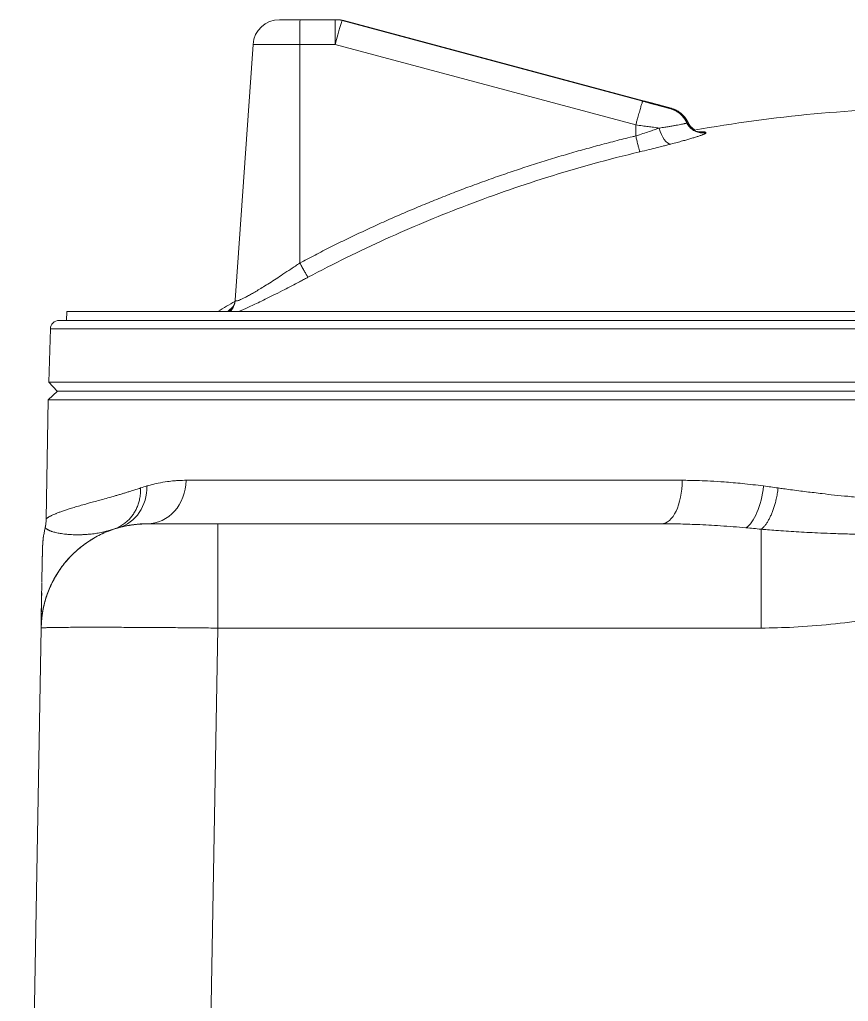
# Model space of a CAD drawing. Header units: millimetres. Extents: x -728 to 992, y -670 to 797.
# Drawn here: x -138.3 to -44.6, y 383.8 to 494.8 of the extents above; entities that cross this region are included whole.
import ezdxf

# ---------------------------------------------------------------- set-up
doc = ezdxf.new("R2010")
doc.units = ezdxf.units.MM
doc.linetypes.add('K5LT_THIN', pattern=[0])

# ---------------------------------------------------------------- blocks, each defined once
blk = doc.blocks.new('U13')
at = {"color": 7, "linetype": 'K5LT_THIN', "lineweight": 18}
for p, q in [((-108.91, 494.84), (-106.59, 494.84)), ((-106.59, 494.84), (-102.61, 494.84)), ((-106.43, 494.84), (-102.61, 494.84)), ((-102.61, 494.84), (-102.58, 494.84)), ((-102.58, 494.84), (-102.45, 494.84)), ((-102.45, 494.84), (-102.42, 494.84)), ((-101.83, 494.74), (-101.8, 494.74)), ((-101.83, 494.74), (-67.82, 485.63)), ((-67.79, 485.63), (-101.8, 494.74)), ((-67.79, 485.63), (-101.8, 494.74)), ((-101.67, 494.74), (-101.65, 494.74)), ((-101.67, 494.74), (-67.66, 485.63)), ((-67.63, 485.63), (-101.65, 494.74)), ((-67.63, 485.63), (-101.65, 494.74)), ((-111.9, 492.05), (-113.92, 463.12)), ((-111.9, 492.05), (-106.6, 492.05)), ((-106.61, 467.33), (-106.6, 492.05)), ((-106.6, 492.05), (-102.62, 492.05)), ((-102.62, 492.05), (-68.61, 482.94)), ((-64.78, 484.82), (-64.78, 484.82)), ((-64.62, 484.82), (-64.62, 484.82)), ((-68.61, 481.7), (-68.61, 482.94)), ((-62.85, 483.22), (-62.84, 483.19)), ((-62.85, 483.22), (-62.85, 483.22)), ((-62.85, 483.22), (-62.85, 483.22)), ((-62.68, 483.19), (-62.69, 483.22)), ((-62.68, 483.19), (-62.68, 483.18)), ((-62.63, 483.1), (-62.63, 483.1)), ((-62.63, 483.1), (-62.63, 483.1)), ((-60.69, 482.11), (-60.69, 482.11)), ((-60.67, 482.06), (-60.66, 482.06)), ((-113.92, 463.12), (-113.92, 463.12)), ((-113.92, 463.12), (-113.92, 463.12)), ((-132.97, 461.84), (-133, 460.84)), ((-132.97, 461.84), (132.82, 461.84)), ((-133.84, 460.84), (133.68, 460.84)), ((-134.84, 459.87), (-135, 453.84)), ((-134.84, 459.87), (134.71, 459.87)), ((-135, 453.84), (-134.05, 452.84)), ((134.87, 453.84), (-135, 453.84)), ((-135.07, 451.84), (-135.3, 438.41)), ((-135.07, 451.84), (-134.03, 452.84)), ((135.07, 451.84), (-135.07, 451.84)), ((133.92, 452.84), (-134.05, 452.84)), ((-63.35, 442.76), (-119.47, 442.76)), ((-135.43, 437.39), (-135.43, 437.39)), ((-135.43, 437.39), (-135.43, 437.38)), ((-115.89, 437.84), (-123.89, 437.84)), ((-123.89, 437.84), (-123.89, 437.84)), ((-123.89, 437.84), (-115.89, 437.84)), ((-115.89, 437.84), (-118.23, 437.84)), ((-115.89, 426.05), (-115.89, 437.84)), ((-65.69, 437.84), (-115.89, 437.84)), ((-115.89, 437.84), (-115.89, 437.84)), ((-54.42, 426.05), (-54.42, 437.23)), ((-135.76, 433.53), (-135.73, 434.91)), ((-135.8, 431.23), (-135.76, 433.53)), ((-135.79, 431.81), (-135.8, 431.23)), ((-135.83, 429.36), (-135.8, 431.17)), ((-135.82, 430.04), (-135.83, 429.38)), ((-135.87, 427.18), (-135.83, 429.38)), ((-135.85, 427.89), (-135.84, 428.56)), ((-135.83, 429.31), (-135.83, 429.44)), ((-135.89, 426.05), (-135.87, 427.18)), ((-135.88, 426.57), (-135.87, 427.19)), ((-135.89, 426.05), (-138.32, 286.86)), ((-135.89, 426.05), (-135.89, 426.05)), ((-135.89, 426.05), (-135.89, 426.05)), ((-115.89, 426.05), (-118.28, 288.83)), ((-54.42, 426.05), (-115.89, 426.05))]:
    blk.add_line(p, q, dxfattribs=at)
for centre, radius, start, end in [((-108.91, 491.84), 3, 90, 176), ((-102.58, 491.84), 3, 75.001, 90), ((-102.42, 491.84), 3, 75.001, 90), ((-34.07, 327.84), 157, 90.2556, 100.2483), ((-34.07, 327.84), 157, 120.5782, 121.4016), ((-133.84, 459.84), 1, 90, 178.5), ((-123.89, 425.84), 12, 90, 179), ((-123.73, 434.7), 12, 167.0934, 179), ((-123.89, 425.84), 12, 100.6951, 104.5091), ((-123.89, 425.84), 12, 90, 90.0000181421786)]:
    blk.add_arc(centre, radius, start, end, dxfattribs=at)
for centre, major_axis, ratio, start_param, end_param in [((-106.59, 491.84), (0, -3), 0.004236, 3.141593, 4.642576), ((-102.61, 491.84), (0, -3), 0.004236, 3.141593, 4.642576), ((-102.61, 491.84), (-0.78, -2.9), 0.022187, 3.142689, 4.646055), ((-102.61, 491.84), (0, 3), 0.999991, 6.021386, 6.283185), ((-102.58, 491.84), (0, 3), 0.999991, 6.021386, 6.283185), ((-102.45, 491.84), (0, 3), 0.999991, 6.021386, 6.283185), ((-102.45, 491.84), (0, -3), 0.004236, 3.141593, 3.185681), ((-102.42, 491.84), (0, 3), 0.999991, 6.021386, 6.283185), ((-102.58, 491.84), (-0.78, -2.9), 0.014004, 3.140496, 3.141593), ((-102.45, 491.84), (-0.78, -2.9), 0.022187, 3.142689, 3.293098), ((-102.42, 491.84), (-0.78, -2.9), 0.014004, 3.140496, 3.141593), ((-65.56, 481.92), (0, 3), 0.999991, 5.147766, 6.021386), ((-65.55, 481.92), (0, 3), 0.999991, 5.1588, 6.021386), ((-65.4, 481.92), (0, 3), 0.999991, 5.147734, 6.021386), ((-65.4, 481.92), (0, 3), 0.999991, 5.158853, 6.021386), ((-65.06, 482.72), (0.5, -1.94), 0.443499, 4.669463, 6.189851), ((-128.51, 442.2), (-1.36, 4.81), 0.909706, 3.143759, 4.443341), ((-123.89, 442.84), (0, 5), 0.883475, 3.141593, 4.694936), ((-65.69, 442.84), (0, 5), 0.468479, 3.141593, 4.694936), ((-56.15, 442.2), (0.62, 4.96), 0.399621, 3.442613, 4.744362)]:
    blk.add_ellipse(centre, major_axis=major_axis, ratio=ratio, start_param=start_param, end_param=end_param, dxfattribs=at)
for points, knots in [([(-68.61, 482.94), (-68.56, 483.09), (-68.49, 483.37), (-68.38, 483.75), (-68.29, 484.09), (-68.2, 484.39), (-68.12, 484.68), (-68.05, 484.94), (-67.98, 485.16), (-67.92, 485.34), (-67.88, 485.48), (-67.85, 485.57), (-67.83, 485.62), (-67.82, 485.63), (-67.82, 485.63)], [0, 0, 0, 0, 0.10345, 0.19367, 0.274191, 0.356814, 0.441906, 0.525827, 0.610043, 0.694066, 0.778488, 0.861139, 0.935137, 1, 1, 1, 1]), ([(-67.82, 485.63), (-67.73, 485.6), (-67.64, 485.58), (-67.49, 485.54), (-67.42, 485.52), (-67.3, 485.49), (-67.23, 485.47), (-67.14, 485.45), (-67.1, 485.44), (-67.04, 485.42), (-67.01, 485.41), (-66.95, 485.39), (-66.92, 485.39), (-66.85, 485.37), (-66.82, 485.36), (-66.76, 485.34), (-66.73, 485.34), (-66.67, 485.32), (-66.64, 485.31), (-66.58, 485.3), (-66.55, 485.29), (-66.48, 485.27), (-66.45, 485.26), (-66.4, 485.25), (-66.37, 485.24), (-66.31, 485.22), (-66.28, 485.22), (-66.22, 485.2), (-66.19, 485.19), (-66.14, 485.18), (-66.11, 485.17), (-66.05, 485.16), (-66.03, 485.15), (-65.97, 485.13), (-65.95, 485.13), (-65.9, 485.11), (-65.87, 485.11), (-65.82, 485.09), (-65.79, 485.09), (-65.74, 485.07), (-65.71, 485.07), (-65.66, 485.05), (-65.64, 485.05), (-65.59, 485.03), (-65.57, 485.03), (-65.53, 485.02), (-65.51, 485.01), (-65.47, 485), (-65.45, 485), (-65.42, 484.99), (-65.4, 484.98), (-65.37, 484.97), (-65.36, 484.97), (-65.33, 484.96), (-65.32, 484.96), (-65.29, 484.95), (-65.27, 484.95), (-65.25, 484.94), (-65.23, 484.94), (-65.21, 484.93), (-65.19, 484.93), (-65.17, 484.92), (-65.16, 484.92), (-65.13, 484.91), (-65.11, 484.9), (-65.08, 484.9), (-65.07, 484.89), (-65.04, 484.89), (-65.02, 484.88), (-65, 484.87), (-64.98, 484.87), (-64.96, 484.86), (-64.95, 484.86), (-64.93, 484.86), (-64.92, 484.85), (-64.9, 484.85), (-64.89, 484.85), (-64.87, 484.84), (-64.86, 484.84), (-64.85, 484.84), (-64.84, 484.83), (-64.83, 484.83), (-64.82, 484.83), (-64.81, 484.82), (-64.8, 484.82), (-64.79, 484.82), (-64.78, 484.82), (-64.78, 484.82)], [0.238413, 0.238413, 0.238413, 0.238413, 0.2715428, 0.2715428, 0.2957903, 0.2957903, 0.320239, 0.320239, 0.3323739, 0.3323739, 0.3445982, 0.3445982, 0.3569273, 0.3569273, 0.3693774, 0.3693774, 0.3815013, 0.3815013, 0.3937717, 0.3937717, 0.4062077, 0.4062077, 0.4188309, 0.4188309, 0.4309034, 0.4309034, 0.4431858, 0.4431858, 0.4557041, 0.4557041, 0.4684881, 0.4684881, 0.4804673, 0.4804673, 0.4927297, 0.4927297, 0.5053115, 0.5053115, 0.5182561, 0.5182561, 0.5309116, 0.5309116, 0.5439935, 0.5439935, 0.55621, 0.55621, 0.5680629, 0.5680629, 0.5775958, 0.5775958, 0.5869295, 0.5869295, 0.5960806, 0.5960806, 0.6050651, 0.6050651, 0.6145665, 0.6145665, 0.6239061, 0.6239061, 0.6330971, 0.6330971, 0.6421524, 0.6421524, 0.6550166, 0.6550166, 0.6676513, 0.6676513, 0.6803347, 0.6803347, 0.6928296, 0.6928296, 0.7051625, 0.7051625, 0.7173513, 0.7173513, 0.7299247, 0.7299247, 0.7423797, 0.7423797, 0.7547321, 0.7547321, 0.7670032, 0.7670032, 0.791699, 0.791699, 0.8226045, 0.8226045, 0.8226045, 0.8226045]), ([(-64.78, 484.82), (-64.78, 484.82), (-64.78, 484.82), (-64.79, 484.82), (-64.79, 484.82), (-64.81, 484.83), (-64.82, 484.83), (-64.84, 484.84), (-64.85, 484.84), (-64.87, 484.84), (-64.87, 484.84), (-64.89, 484.85), (-64.9, 484.85), (-64.92, 484.86), (-64.93, 484.86), (-64.95, 484.87), (-64.97, 484.87), (-64.99, 484.88), (-65, 484.88), (-65.03, 484.89), (-65.04, 484.89), (-65.07, 484.9), (-65.09, 484.9), (-65.12, 484.91), (-65.13, 484.91), (-65.17, 484.92), (-65.18, 484.93), (-65.21, 484.94), (-65.23, 484.94), (-65.25, 484.95), (-65.27, 484.95), (-65.29, 484.96), (-65.31, 484.96), (-65.34, 484.97), (-65.35, 484.97), (-65.38, 484.98), (-65.4, 484.99), (-65.43, 484.99), (-65.44, 485), (-65.48, 485.01), (-65.49, 485.01), (-65.53, 485.02), (-65.54, 485.03), (-65.58, 485.04), (-65.61, 485.04), (-65.66, 485.06), (-65.68, 485.06), (-65.73, 485.07), (-65.75, 485.08), (-65.8, 485.09), (-65.82, 485.1), (-65.87, 485.11), (-65.9, 485.12), (-65.95, 485.14), (-65.98, 485.14), (-66.03, 485.16), (-66.06, 485.16), (-66.11, 485.18), (-66.14, 485.19), (-66.2, 485.2), (-66.23, 485.21), (-66.29, 485.23), (-66.32, 485.23), (-66.38, 485.25), (-66.41, 485.26), (-66.47, 485.27), (-66.5, 485.28), (-66.56, 485.3), (-66.59, 485.31), (-66.64, 485.32), (-66.67, 485.33), (-66.73, 485.35), (-66.76, 485.35), (-66.82, 485.37), (-66.85, 485.38), (-66.91, 485.39), (-66.94, 485.4), (-67, 485.42), (-67.03, 485.43), (-67.12, 485.45), (-67.18, 485.47), (-67.32, 485.5), (-67.4, 485.52), (-67.58, 485.57), (-67.68, 485.6), (-67.79, 485.63)], [0.1925727, 0.1925727, 0.1925727, 0.1925727, 0.2167234, 0.2167234, 0.2409828, 0.2409828, 0.2650159, 0.2650159, 0.2771589, 0.2771589, 0.2894088, 0.2894088, 0.3012817, 0.3012817, 0.3132876, 0.3132876, 0.3254453, 0.3254453, 0.3377765, 0.3377765, 0.349529, 0.349529, 0.3614761, 0.3614761, 0.3736405, 0.3736405, 0.3860519, 0.3860519, 0.3949096, 0.3949096, 0.4039161, 0.4039161, 0.4130837, 0.4130837, 0.4224286, 0.4224286, 0.4311371, 0.4311371, 0.4400231, 0.4400231, 0.4491038, 0.4491038, 0.4583977, 0.4583977, 0.4709709, 0.4709709, 0.4831252, 0.4831252, 0.4949154, 0.4949154, 0.5063841, 0.5063841, 0.5186876, 0.5186876, 0.5306854, 0.5306854, 0.5424103, 0.5424103, 0.5538951, 0.5538951, 0.5672594, 0.5672594, 0.5803554, 0.5803554, 0.5922083, 0.5922083, 0.6038845, 0.6038845, 0.6157739, 0.6157739, 0.6275129, 0.6275129, 0.6391217, 0.6391217, 0.6506146, 0.6506146, 0.6620459, 0.6620459, 0.6733879, 0.6733879, 0.6958519, 0.6958519, 0.7239593, 0.7239593, 0.7626288, 0.7626288, 0.7626288, 0.7626288]), ([(-67.79, 485.63), (-67.79, 485.63), (-67.79, 485.63), (-67.78, 485.62), (-67.77, 485.62), (-67.75, 485.62), (-67.74, 485.62), (-67.72, 485.61), (-67.7, 485.6), (-67.65, 485.59), (-67.61, 485.58), (-67.51, 485.55), (-67.44, 485.53), (-67.28, 485.49), (-67.19, 485.47), (-67.01, 485.42), (-66.92, 485.39), (-66.71, 485.34), (-66.61, 485.31), (-66.39, 485.25), (-66.28, 485.22), (-66.07, 485.17), (-65.97, 485.14), (-65.78, 485.09), (-65.68, 485.06), (-65.51, 485.02), (-65.43, 484.99), (-65.28, 484.95), (-65.21, 484.94), (-65.09, 484.9), (-65.04, 484.89), (-64.94, 484.86), (-64.9, 484.85), (-64.84, 484.83), (-64.81, 484.83), (-64.77, 484.81), (-64.76, 484.81), (-64.66, 484.78), (-64.63, 484.78), (-64.59, 484.76), (-64.58, 484.76), (-64.54, 484.74), (-64.51, 484.73), (-64.45, 484.71), (-64.43, 484.7), (-64.38, 484.68), (-64.36, 484.67), (-64.33, 484.66), (-64.31, 484.65), (-64.27, 484.63), (-64.25, 484.62), (-64.21, 484.6), (-64.19, 484.59), (-64.14, 484.57), (-64.1, 484.55), (-64.03, 484.5), (-63.99, 484.48), (-63.92, 484.44), (-63.89, 484.42), (-63.84, 484.39), (-63.83, 484.38), (-63.8, 484.35), (-63.78, 484.34), (-63.71, 484.29), (-63.67, 484.26), (-63.55, 484.16), (-63.47, 484.08), (-63.3, 483.91), (-63.21, 483.8), (-63.05, 483.58), (-62.97, 483.46), (-62.89, 483.3), (-62.87, 483.26), (-62.85, 483.22)], [0.000781, 0.000781, 0.000781, 0.000781, 0.023226, 0.023226, 0.46516, 0.46516, 0.935006, 0.935006, 1.874697, 1.874697, 3.754079, 3.754079, 7.512844, 7.512844, 12.250254, 12.250254, 17.389948, 17.389948, 23.645116, 23.645116, 30.032819, 30.032819, 36.657461, 36.657461, 43.320388, 43.320388, 49.840397, 49.840397, 56.336723, 56.336723, 62.72436, 62.72436, 69.007696, 69.007696, 75.282754, 75.282754, 81.350495, 81.350495, 83.026168, 83.026168, 83.801334, 83.801334, 85.287016, 85.287016, 86.772697, 86.772697, 87.846497, 87.846497, 88.920296, 88.920296, 89.994095, 89.994095, 91.067895, 91.067895, 93.217886, 93.217886, 95.367878, 95.367878, 97.517869, 97.517869, 98.207148, 98.207148, 99.585705, 99.585705, 102.342818, 102.342818, 107.857045, 107.857045, 114.90298, 114.90298, 122.258948, 122.258948, 124.434142, 124.434142, 124.434142, 124.434142]), ([(-67.68, 485.6), (-67.67, 485.61), (-67.67, 485.62), (-67.66, 485.63), (-67.66, 485.63)], [0.90202424, 0.90202424, 0.90202424, 0.90202424, 0.93513686, 1, 1, 1, 1]), ([(-67.66, 485.63), (-67.57, 485.6), (-67.48, 485.58), (-67.33, 485.54), (-67.27, 485.52), (-67.14, 485.49), (-67.07, 485.47), (-66.98, 485.45), (-66.95, 485.44), (-66.88, 485.42), (-66.85, 485.41), (-66.79, 485.39), (-66.76, 485.39), (-66.7, 485.37), (-66.66, 485.36), (-66.6, 485.34), (-66.57, 485.34), (-66.51, 485.32), (-66.48, 485.31), (-66.42, 485.3), (-66.39, 485.29), (-66.33, 485.27), (-66.3, 485.26), (-66.24, 485.25), (-66.21, 485.24), (-66.15, 485.22), (-66.12, 485.22), (-66.07, 485.2), (-66.04, 485.19), (-65.98, 485.18), (-65.95, 485.17), (-65.9, 485.16), (-65.87, 485.15), (-65.82, 485.13), (-65.79, 485.13), (-65.74, 485.11), (-65.71, 485.11), (-65.66, 485.09), (-65.63, 485.09), (-65.58, 485.07), (-65.56, 485.07), (-65.51, 485.05), (-65.48, 485.05), (-65.44, 485.03), (-65.41, 485.03), (-65.37, 485.02), (-65.35, 485.01), (-65.31, 485), (-65.3, 485), (-65.26, 484.99), (-65.25, 484.98), (-65.22, 484.97), (-65.2, 484.97), (-65.17, 484.96), (-65.16, 484.96), (-65.13, 484.95), (-65.12, 484.95), (-65.09, 484.94), (-65.08, 484.94), (-65.05, 484.93), (-65.04, 484.93), (-65.01, 484.92), (-65, 484.92), (-64.97, 484.91), (-64.96, 484.9), (-64.92, 484.9), (-64.91, 484.89), (-64.88, 484.89), (-64.87, 484.88), (-64.84, 484.87), (-64.83, 484.87), (-64.8, 484.86), (-64.79, 484.86), (-64.77, 484.86), (-64.76, 484.85), (-64.74, 484.85), (-64.73, 484.85), (-64.71, 484.84), (-64.71, 484.84), (-64.69, 484.84), (-64.68, 484.83), (-64.67, 484.83), (-64.67, 484.83), (-64.65, 484.82), (-64.64, 484.82), (-64.63, 484.82), (-64.62, 484.82), (-64.62, 484.82)], [0.238413, 0.238413, 0.238413, 0.238413, 0.2715428, 0.2715428, 0.2957903, 0.2957903, 0.320239, 0.320239, 0.3323739, 0.3323739, 0.3445982, 0.3445982, 0.3569273, 0.3569273, 0.3693774, 0.3693774, 0.3815013, 0.3815013, 0.3937717, 0.3937717, 0.4062077, 0.4062077, 0.4188309, 0.4188309, 0.4309034, 0.4309034, 0.4431858, 0.4431858, 0.4557041, 0.4557041, 0.4684881, 0.4684881, 0.4804673, 0.4804673, 0.4927297, 0.4927297, 0.5053115, 0.5053115, 0.5182561, 0.5182561, 0.5309116, 0.5309116, 0.5439935, 0.5439935, 0.55621, 0.55621, 0.5680629, 0.5680629, 0.5775958, 0.5775958, 0.5869295, 0.5869295, 0.5960806, 0.5960806, 0.6050651, 0.6050651, 0.6145665, 0.6145665, 0.6239061, 0.6239061, 0.6330971, 0.6330971, 0.6421524, 0.6421524, 0.6550166, 0.6550166, 0.6676513, 0.6676513, 0.6803347, 0.6803347, 0.6928296, 0.6928296, 0.7051625, 0.7051625, 0.7173513, 0.7173513, 0.7299247, 0.7299247, 0.7423797, 0.7423797, 0.7547321, 0.7547321, 0.7670032, 0.7670032, 0.791699, 0.791699, 0.8226045, 0.8226045, 0.8226045, 0.8226045]), ([(-64.62, 484.82), (-64.62, 484.82), (-64.62, 484.82), (-64.63, 484.82), (-64.64, 484.82), (-64.65, 484.83), (-64.67, 484.83), (-64.69, 484.84), (-64.69, 484.84), (-64.71, 484.84), (-64.72, 484.84), (-64.74, 484.85), (-64.75, 484.85), (-64.76, 484.86), (-64.78, 484.86), (-64.8, 484.87), (-64.81, 484.87), (-64.83, 484.88), (-64.85, 484.88), (-64.87, 484.89), (-64.89, 484.89), (-64.91, 484.9), (-64.93, 484.9), (-64.96, 484.91), (-64.98, 484.91), (-65.01, 484.92), (-65.03, 484.93), (-65.06, 484.94), (-65.07, 484.94), (-65.1, 484.95), (-65.11, 484.95), (-65.14, 484.96), (-65.15, 484.96), (-65.18, 484.97), (-65.2, 484.97), (-65.23, 484.98), (-65.24, 484.99), (-65.27, 484.99), (-65.29, 485), (-65.32, 485.01), (-65.34, 485.01), (-65.37, 485.02), (-65.39, 485.03), (-65.43, 485.04), (-65.45, 485.04), (-65.5, 485.06), (-65.52, 485.06), (-65.57, 485.07), (-65.59, 485.08), (-65.64, 485.09), (-65.67, 485.1), (-65.72, 485.11), (-65.74, 485.12), (-65.8, 485.14), (-65.82, 485.14), (-65.87, 485.16), (-65.9, 485.16), (-65.95, 485.18), (-65.98, 485.19), (-66.04, 485.2), (-66.07, 485.21), (-66.13, 485.23), (-66.16, 485.23), (-66.22, 485.25), (-66.25, 485.26), (-66.31, 485.27), (-66.34, 485.28), (-66.4, 485.3), (-66.43, 485.31), (-66.49, 485.32), (-66.52, 485.33), (-66.58, 485.35), (-66.61, 485.35), (-66.67, 485.37), (-66.7, 485.38), (-66.76, 485.39), (-66.79, 485.4), (-66.85, 485.42), (-66.88, 485.43), (-66.97, 485.45), (-67.03, 485.47), (-67.16, 485.5), (-67.24, 485.52), (-67.42, 485.57), (-67.52, 485.6), (-67.63, 485.63)], [0.1925727, 0.1925727, 0.1925727, 0.1925727, 0.2167234, 0.2167234, 0.2409828, 0.2409828, 0.2650159, 0.2650159, 0.2771589, 0.2771589, 0.2894088, 0.2894088, 0.3012817, 0.3012817, 0.3132876, 0.3132876, 0.3254453, 0.3254453, 0.3377765, 0.3377765, 0.349529, 0.349529, 0.3614761, 0.3614761, 0.3736405, 0.3736405, 0.3860519, 0.3860519, 0.3949096, 0.3949096, 0.4039161, 0.4039161, 0.4130837, 0.4130837, 0.4224286, 0.4224286, 0.4311371, 0.4311371, 0.4400231, 0.4400231, 0.4491038, 0.4491038, 0.4583977, 0.4583977, 0.4709709, 0.4709709, 0.4831252, 0.4831252, 0.4949154, 0.4949154, 0.5063841, 0.5063841, 0.5186876, 0.5186876, 0.5306854, 0.5306854, 0.5424103, 0.5424103, 0.5538951, 0.5538951, 0.5672594, 0.5672594, 0.5803554, 0.5803554, 0.5922083, 0.5922083, 0.6038845, 0.6038845, 0.6157739, 0.6157739, 0.6275129, 0.6275129, 0.6391217, 0.6391217, 0.6506146, 0.6506146, 0.6620459, 0.6620459, 0.6733879, 0.6733879, 0.6958519, 0.6958519, 0.7239593, 0.7239593, 0.7626288, 0.7626288, 0.7626288, 0.7626288]), ([(-67.63, 485.63), (-67.63, 485.63), (-67.63, 485.63), (-67.62, 485.63), (-67.62, 485.62), (-67.61, 485.62), (-67.6, 485.62), (-67.58, 485.61), (-67.57, 485.61), (-67.53, 485.6), (-67.51, 485.6), (-67.44, 485.58), (-67.39, 485.56), (-67.3, 485.54), (-67.26, 485.53), (-67.17, 485.5), (-67.11, 485.49), (-67, 485.46), (-66.94, 485.44), (-66.81, 485.41), (-66.73, 485.39), (-66.56, 485.34), (-66.47, 485.32), (-66.26, 485.26), (-66.16, 485.23), (-65.96, 485.18), (-65.86, 485.15), (-65.66, 485.1), (-65.57, 485.07), (-65.39, 485.03), (-65.31, 485), (-65.16, 484.96), (-65.09, 484.94), (-64.96, 484.91), (-64.9, 484.9), (-64.81, 484.87), (-64.76, 484.86), (-64.69, 484.84), (-64.66, 484.83), (-64.62, 484.82), (-64.62, 484.82), (-64.53, 484.79), (-64.49, 484.78), (-64.42, 484.76), (-64.4, 484.75), (-64.34, 484.73), (-64.31, 484.72), (-64.26, 484.7), (-64.23, 484.69), (-64.19, 484.67), (-64.17, 484.66), (-64.13, 484.64), (-64.11, 484.63), (-64.08, 484.61), (-64.06, 484.6), (-64.02, 484.59), (-64, 484.58), (-63.95, 484.55), (-63.91, 484.53), (-63.84, 484.49), (-63.81, 484.47), (-63.74, 484.42), (-63.71, 484.4), (-63.65, 484.36), (-63.63, 484.35), (-63.57, 484.3), (-63.53, 484.27), (-63.41, 484.17), (-63.34, 484.1), (-63.17, 483.94), (-63.09, 483.84), (-62.93, 483.63), (-62.85, 483.51), (-62.74, 483.32), (-62.71, 483.25), (-62.67, 483.18)], [0.000973, 0.000973, 0.000973, 0.000973, 0.025909, 0.025909, 0.379837, 0.379837, 0.766485, 0.766485, 1.539781, 1.539781, 3.086373, 3.086373, 6.179557, 6.179557, 8.68979, 8.68979, 12.140249, 12.140249, 16.048668, 16.048668, 20.807491, 20.807491, 27.377311, 27.377311, 34.811644, 34.811644, 42.341711, 42.341711, 50.184771, 50.184771, 58.027248, 58.027248, 65.733507, 65.733507, 73.33807, 73.33807, 80.854191, 80.854191, 88.272362, 88.272362, 95.48526, 95.48526, 98.531033, 98.531033, 100.313701, 100.313701, 102.09637, 102.09637, 103.879038, 103.879038, 105.142578, 105.142578, 106.406118, 106.406118, 107.669659, 107.669659, 108.933199, 108.933199, 111.409001, 111.409001, 113.884803, 113.884803, 116.360605, 116.360605, 117.937697, 117.937697, 121.091879, 121.091879, 127.400244, 127.400244, 135.226551, 135.226551, 143.976868, 143.976868, 148.65399, 148.65399, 148.65399, 148.65399]), ([(-68.61, 482.94), (-68.35, 482.91), (-67.88, 482.84), (-67.2, 482.75), (-66.56, 482.67), (-66.15, 482.61), (-65.94, 482.58)], [0, 0, 0, 0, 0.275961, 0.518059, 0.748118, 1, 1, 1, 1]), ([(-65.94, 482.58), (-65.73, 482.62), (-65.35, 482.68), (-64.85, 482.76), (-64.42, 482.83), (-64.04, 482.9), (-63.7, 482.96), (-63.42, 483.01), (-63.22, 483.05), (-63.1, 483.08), (-63.01, 483.1), (-62.95, 483.12), (-62.91, 483.13), (-62.87, 483.15), (-62.85, 483.16), (-62.84, 483.17), (-62.84, 483.18), (-62.84, 483.19)], [0, 0, 0, 0, 0.110949, 0.207927, 0.295424, 0.385836, 0.481064, 0.574813, 0.653913, 0.716464, 0.761067, 0.802087, 0.840937, 0.88082, 0.926831, 0.966557, 1, 1, 1, 1]), ([(-62.87, 483.25), (-62.86, 483.25), (-62.84, 483.25), (-62.81, 483.25), (-62.78, 483.24), (-62.74, 483.24), (-62.72, 483.23), (-62.7, 483.22), (-62.7, 483.22), (-62.69, 483.22)], [0.8481467, 0.8481467, 0.8481467, 0.8481467, 0.8561098, 0.8764468, 0.8977529, 0.9240298, 0.9552776, 0.9818661, 1, 1, 1, 1]), ([(-60.69, 482.11), (-60.8, 482.09), (-61.02, 482.07), (-61.32, 482.09), (-61.59, 482.15), (-61.85, 482.24), (-62.1, 482.37), (-62.33, 482.54), (-62.53, 482.73), (-62.71, 482.96), (-62.8, 483.12), (-62.85, 483.22)], [0, 0, 0, 0, 0.1318448, 0.2468058, 0.349417, 0.45477, 0.5632966, 0.6698998, 0.7749463, 0.884792, 0.9999877, 0.9999877, 0.9999877, 0.9999877]), ([(-62.85, 483.22), (-62.8, 483.12), (-62.75, 483.04), (-62.66, 482.9), (-62.62, 482.85), (-62.51, 482.72), (-62.44, 482.65), (-62.29, 482.52), (-62.22, 482.46), (-62.09, 482.38), (-62.05, 482.36), (-61.98, 482.32), (-61.95, 482.3), (-61.85, 482.26), (-61.78, 482.23), (-61.65, 482.19), (-61.59, 482.17), (-61.5, 482.15), (-61.46, 482.14), (-61.39, 482.13), (-61.35, 482.13), (-61.31, 482.13), (-61.31, 482.13), (-61.31, 482.13)], [0.00034, 0.00034, 0.00034, 0.00034, 1.731911, 1.731911, 2.842619, 2.842619, 4.600635, 4.600635, 6.305338, 6.305338, 7.244247, 7.244247, 7.859161, 7.859161, 9.412983, 9.412983, 10.926523, 10.926523, 12.285368, 12.285368, 14.383453, 14.383453, 17, 17, 17, 17]), ([(-60.67, 482.06), (-60.78, 482.04), (-60.99, 482.02), (-61.3, 482.04), (-61.57, 482.1), (-61.83, 482.19), (-62.08, 482.32), (-62.31, 482.49), (-62.51, 482.68), (-62.69, 482.91), (-62.79, 483.09), (-62.84, 483.19)], [0, 0, 0, 0, 0.130705, 0.244665, 0.346455, 0.450881, 0.558356, 0.664804, 0.768831, 0.88073, 1, 1, 1, 1]), ([(-62.63, 483.1), (-62.63, 483.09), (-62.63, 483.09), (-62.58, 483.01), (-62.53, 482.93), (-62.43, 482.8), (-62.38, 482.74), (-62.26, 482.62), (-62.2, 482.57), (-62.07, 482.47), (-62.01, 482.42), (-61.93, 482.37), (-61.91, 482.36), (-61.89, 482.35)], [0.001909, 0.001909, 0.001909, 0.001909, 0.330899, 0.330899, 5.380505, 5.380505, 10.300642, 10.300642, 15.21145, 15.21145, 20.096786, 20.096786, 21.356628, 21.356628, 21.356628, 21.356628]), ([(-68.61, 481.7), (-68.33, 481.78), (-67.83, 481.95), (-67.13, 482.18), (-66.51, 482.39), (-66.13, 482.52), (-65.94, 482.58)], [0, 0, 0, 0, 0.294727, 0.550847, 0.773069, 1, 1, 1, 1]), ([(-64.64, 480.77), (-64.39, 480.84), (-63.93, 480.96), (-63.33, 481.12), (-62.81, 481.27), (-62.35, 481.4), (-61.93, 481.53), (-61.56, 481.65), (-61.25, 481.75), (-61.02, 481.84), (-60.87, 481.9), (-60.77, 481.95), (-60.71, 481.99), (-60.66, 482.03), (-60.66, 482.05), (-60.66, 482.06)], [0, 0, 0, 0, 0.099583, 0.187036, 0.265671, 0.347078, 0.432195, 0.517256, 0.60753, 0.690314, 0.761295, 0.815741, 0.871802, 0.933222, 1, 1, 1, 1]), ([(-60.69, 482.11), (-60.7, 482.13), (-60.75, 482.16), (-60.96, 482.17), (-61.19, 482.16), (-61.36, 482.14), (-61.42, 482.14)], [0, 0, 0, 0, 0.0977794, 0.1829586, 0.260375, 0.2986935, 0.2986935, 0.2986935, 0.2986935]), ([(-68.61, 481.7), (-68.74, 481.66), (-68.87, 481.63), (-69.66, 481.44), (-70.31, 481.28), (-71.62, 480.94), (-72.27, 480.77), (-73.57, 480.42), (-74.22, 480.24), (-75.52, 479.88), (-76.17, 479.69), (-77.46, 479.31), (-78.1, 479.11), (-79.39, 478.71), (-80.03, 478.51), (-81.31, 478.1), (-81.95, 477.89), (-83.23, 477.45), (-83.87, 477.24), (-85.14, 476.79), (-85.77, 476.56), (-87.04, 476.1), (-87.67, 475.87), (-88.93, 475.39), (-89.56, 475.15), (-90.81, 474.65), (-91.44, 474.4), (-92.68, 473.89), (-93.3, 473.63), (-94.23, 473.24), (-94.54, 473.11), (-95.16, 472.84), (-95.47, 472.71), (-96.09, 472.44), (-96.4, 472.3), (-97.01, 472.03), (-97.32, 471.89), (-97.93, 471.61), (-98.24, 471.47), (-98.85, 471.19), (-99.16, 471.04), (-99.77, 470.76), (-100.07, 470.62), (-100.68, 470.33), (-100.98, 470.18), (-101.58, 469.89), (-101.89, 469.74), (-102.49, 469.44), (-102.8, 469.29), (-103.4, 468.99), (-103.7, 468.84), (-104.3, 468.53), (-104.6, 468.38), (-105.19, 468.07), (-105.49, 467.92), (-106.07, 467.62), (-106.34, 467.47), (-106.61, 467.33)], [0.0354931, 0.0354931, 0.0354931, 0.0354931, 0.0446713, 0.0446713, 0.0892361, 0.0892361, 0.1339374, 0.1339374, 0.1785054, 0.1785054, 0.2232322, 0.2232322, 0.2677907, 0.2677907, 0.3125217, 0.3125217, 0.3570655, 0.3570655, 0.401798, 0.401798, 0.4463382, 0.4463382, 0.4910839, 0.4910839, 0.5356156, 0.5356156, 0.5803698, 0.5803698, 0.6248925, 0.6248925, 0.6472432, 0.6472432, 0.6696552, 0.6696552, 0.6918805, 0.6918805, 0.7141687, 0.7141687, 0.7365214, 0.7365214, 0.7589401, 0.7589401, 0.7811584, 0.7811584, 0.8034441, 0.8034441, 0.8257989, 0.8257989, 0.8482243, 0.8482243, 0.8704354, 0.8704354, 0.8927185, 0.8927185, 0.9150754, 0.9150754, 0.9354892, 0.9354892, 0.9354892, 0.9354892]), ([(-68.15, 479.9), (-68.15, 479.91), (-68.17, 479.95), (-68.19, 480.05), (-68.23, 480.18), (-68.27, 480.34), (-68.32, 480.52), (-68.37, 480.74), (-68.43, 480.97), (-68.49, 481.21), (-68.55, 481.45), (-68.59, 481.62), (-68.61, 481.7)], [0, 0, 0, 0, 0.122145, 0.232329, 0.329372, 0.429336, 0.528182, 0.627567, 0.724815, 0.820382, 0.911391, 1, 1, 1, 1]), ([(-68.15, 479.9), (-67.8, 479.98), (-67.14, 480.14), (-66.24, 480.37), (-65.54, 480.54), (-65.02, 480.68), (-64.75, 480.75), (-64.64, 480.77)], [0, 0, 0, 0, 0.292019, 0.542725, 0.750751, 0.903176, 1, 1, 1, 1]), ([(-68.15, 479.9), (-71.7, 479.05), (-78.47, 477.18), (-88.05, 473.84), (-97.06, 470.07), (-102.8, 467.25), (-105.69, 465.71)], [0, 0, 0, 0, 0.271888, 0.523583, 0.755602, 1, 1, 1, 1]), ([(-113.92, 463.12), (-113.93, 463.09), (-113.91, 463.05), (-113.82, 463.03), (-113.69, 463.05), (-113.53, 463.1), (-113.32, 463.18), (-113.06, 463.31), (-112.72, 463.48), (-112.31, 463.7), (-111.84, 463.96), (-111.31, 464.28), (-110.71, 464.64), (-110.04, 465.06), (-109.3, 465.54), (-108.49, 466.07), (-107.58, 466.67), (-106.94, 467.1), (-106.61, 467.33)], [0.0025527, 0.0025527, 0.0025527, 0.0025527, 0.0603348, 0.1128782, 0.1568916, 0.2012597, 0.2457048, 0.2960371, 0.3495253, 0.4082331, 0.4682765, 0.5298693, 0.5954248, 0.6652774, 0.7404106, 0.817348, 0.9037308, 1, 1, 1, 1]), ([(-105.69, 465.71), (-105.7, 465.72), (-105.73, 465.76), (-105.79, 465.85), (-105.86, 465.97), (-105.94, 466.11), (-106.04, 466.29), (-106.15, 466.48), (-106.27, 466.69), (-106.39, 466.91), (-106.5, 467.13), (-106.57, 467.26), (-106.61, 467.33)], [0, 0, 0, 0, 0.124575, 0.23321, 0.329967, 0.42889, 0.530759, 0.631411, 0.732439, 0.831284, 0.920369, 1, 1, 1, 1]), ([(-113.54, 461.84), (-113.42, 461.89), (-113.14, 462.01), (-112.64, 462.22), (-112.03, 462.51), (-111.32, 462.84), (-110.52, 463.23), (-109.6, 463.69), (-108.67, 464.16), (-107.82, 464.59), (-107.22, 464.9), (-106.81, 465.12), (-106.54, 465.26), (-106.3, 465.39), (-106.08, 465.5), (-105.88, 465.61), (-105.75, 465.68), (-105.69, 465.71)], [0.3302582, 0.3302582, 0.3302582, 0.3302582, 0.3733298, 0.4312519, 0.4924775, 0.5547958, 0.6251737, 0.6975466, 0.7804051, 0.8438903, 0.8922011, 0.9165597, 0.9366237, 0.9540945, 0.9706107, 0.9864797, 1, 1, 1, 1]), ([(-114.61, 461.84), (-114.61, 461.85), (-114.53, 461.92), (-114.39, 462.06), (-114.22, 462.28), (-114.09, 462.52), (-113.99, 462.77), (-113.95, 462.96), (-113.93, 463.07), (-113.93, 463.09)], [0.1665532, 0.1665532, 0.1665532, 0.1665532, 0.1788309, 0.3348745, 0.474218, 0.6176243, 0.7625277, 0.8893114, 0.9297551, 0.9297551, 0.9297551, 0.9297551]), ([(-114.51, 461.84), (-114.47, 461.88), (-114.37, 461.99), (-114.23, 462.18), (-114.1, 462.42), (-114, 462.67), (-113.95, 462.88), (-113.94, 463), (-113.93, 463.04)], [0.2444853, 0.2444853, 0.2444853, 0.2444853, 0.334996, 0.4743891, 0.6178443, 0.7627998, 0.8895094, 0.9575484, 0.9575484, 0.9575484, 0.9575484]), ([(-113.93, 463.09), (-113.93, 463.08), (-113.93, 463.06), (-113.93, 463.03), (-113.94, 463.02), (-113.94, 462.99), (-113.95, 462.97), (-113.95, 462.94), (-113.96, 462.93), (-113.97, 462.85), (-113.99, 462.78), (-114.04, 462.66), (-114.06, 462.6), (-114.11, 462.5), (-114.14, 462.45), (-114.19, 462.37), (-114.21, 462.34), (-114.25, 462.29), (-114.26, 462.27), (-114.28, 462.24), (-114.29, 462.23), (-114.3, 462.22), (-114.31, 462.21), (-114.31, 462.21)], [0.635744, 0.635744, 0.635744, 0.635744, 1.189466, 1.189466, 1.726576, 1.726576, 2.378932, 2.378932, 2.851451, 2.851451, 5.61235, 5.61235, 8.373248, 8.373248, 11.134147, 11.134147, 13.893378, 13.893378, 16.62732, 16.62732, 18.891771, 18.891771, 22, 22, 22, 22]), ([(-114.22, 462.32), (-114.33, 462.24), (-114.5, 462.09), (-114.67, 461.94), (-114.74, 461.87), (-114.76, 461.84)], [0.7828091, 0.7828091, 0.7828091, 0.7828091, 0.8386352, 0.890131, 0.9147356, 0.9147356, 0.9147356, 0.9147356]), ([(-124.63, 441.89), (-124.81, 441.84), (-125.15, 441.72), (-125.62, 441.57), (-126.04, 441.44), (-126.44, 441.32), (-126.83, 441.2), (-127.23, 441.08), (-127.67, 440.95), (-128.23, 440.79), (-128.9, 440.6), (-129.61, 440.41), (-130.24, 440.24), (-130.88, 440.06), (-131.52, 439.88), (-132.14, 439.7), (-132.68, 439.53), (-133.15, 439.38), (-133.56, 439.24), (-133.93, 439.11), (-134.22, 438.99), (-134.45, 438.89), (-134.62, 438.81), (-134.76, 438.74), (-134.87, 438.69), (-134.96, 438.64), (-135.04, 438.59), (-135.1, 438.55), (-135.15, 438.52), (-135.19, 438.49), (-135.23, 438.47), (-135.26, 438.44), (-135.29, 438.43), (-135.3, 438.42), (-135.3, 438.41), (-135.3, 438.41)], [0, 0, 0, 0, 0.0268623, 0.0506076, 0.0712358, 0.0916497, 0.1125486, 0.1339326, 0.1553192, 0.1848244, 0.2295726, 0.2753475, 0.3184985, 0.3575974, 0.4091067, 0.4627322, 0.5116931, 0.5545284, 0.6011816, 0.6470307, 0.6890103, 0.7219646, 0.752512, 0.7767971, 0.8004664, 0.8226803, 0.8448806, 0.8648801, 0.8823244, 0.8996379, 0.9168209, 0.9364173, 0.9582755, 0.9802237, 0.9999962, 0.9999962, 0.9999962, 0.9999962]), ([(-124.63, 441.89), (-124.62, 441.67), (-124.63, 441.25), (-124.72, 440.67), (-124.86, 440.16), (-125.03, 439.69), (-125.25, 439.25), (-125.51, 438.84), (-125.81, 438.46), (-126.14, 438.12), (-126.53, 437.81), (-126.93, 437.55), (-127.32, 437.36), (-127.56, 437.27), (-127.66, 437.24)], [0, 0, 0, 0, 0.1082676, 0.2025512, 0.2844236, 0.366753, 0.4492661, 0.5304008, 0.6112033, 0.6927213, 0.7738545, 0.8674715, 0.9424901, 0.998432, 0.998432, 0.998432, 0.998432]), ([(-119.47, 442.76), (-119.61, 442.76), (-119.88, 442.75), (-120.33, 442.74), (-120.91, 442.7), (-121.7, 442.61), (-122.57, 442.46), (-123.34, 442.28), (-123.76, 442.16), (-123.93, 442.12)], [0, 0, 0, 0, 0.084344, 0.170956, 0.285512, 0.455654, 0.691649, 0.879894, 1, 1, 1, 1]), ([(-54.15, 442.12), (-54.95, 442.22), (-56.44, 442.39), (-58.45, 442.57), (-60.06, 442.67), (-61.26, 442.72), (-62.13, 442.75), (-62.7, 442.75), (-63.08, 442.76), (-63.28, 442.76), (-63.35, 442.76)], [0, 0, 0, 0, 0.259776, 0.482105, 0.65078, 0.785114, 0.874668, 0.936489, 0.974787, 1, 1, 1, 1]), ([(-52.5, 441.89), (-52.53, 441.67), (-52.59, 441.24), (-52.71, 440.65), (-52.84, 440.14), (-52.98, 439.67), (-53.14, 439.23), (-53.3, 438.82), (-53.48, 438.44), (-53.67, 438.11), (-53.87, 437.79), (-54.08, 437.54), (-54.27, 437.35), (-54.38, 437.27), (-54.42, 437.23)], [0, 0, 0, 0, 0.108692, 0.204974, 0.287771, 0.371129, 0.45295, 0.53435, 0.61509, 0.69647, 0.777276, 0.870588, 0.944438, 1, 1, 1, 1]), ([(52.53, 441.89), (52.07, 441.83), (51.21, 441.71), (49.94, 441.55), (48.66, 441.39), (47.31, 441.23), (45.93, 441.08), (44.55, 440.93), (43.06, 440.79), (41.29, 440.63), (39.26, 440.45), (37.05, 440.27), (34.86, 440.1), (32.54, 439.94), (30.14, 439.77), (27.58, 439.6), (25.01, 439.44), (22.39, 439.29), (19.78, 439.14), (17.16, 439), (14.62, 438.87), (12.19, 438.75), (9.87, 438.65), (7.6, 438.56), (5.29, 438.48), (2.96, 438.43), (0.7, 438.41), (-1.31, 438.41), (-3.16, 438.44), (-4.88, 438.47), (-6.62, 438.53), (-8.34, 438.59), (-10.1, 438.66), (-11.91, 438.74), (-13.78, 438.82), (-15.74, 438.92), (-17.93, 439.04), (-20.34, 439.17), (-23.07, 439.33), (-25.9, 439.5), (-28.75, 439.68), (-31.35, 439.85), (-33.7, 440.02), (-35.8, 440.18), (-37.75, 440.33), (-39.58, 440.48), (-41.28, 440.63), (-42.95, 440.78), (-44.55, 440.94), (-46.11, 441.09), (-47.38, 441.23), (-48.42, 441.36), (-49.3, 441.46), (-50.19, 441.57), (-51.06, 441.69), (-51.83, 441.8), (-52.3, 441.86), (-52.5, 441.89)], [0, 0, 0, 0, 0.014157, 0.026713, 0.03952, 0.053037, 0.066866, 0.080102, 0.093894, 0.110992, 0.13236, 0.153464, 0.175527, 0.195894, 0.21996, 0.243834, 0.268893, 0.292667, 0.317379, 0.341934, 0.365745, 0.388069, 0.40936, 0.429978, 0.450963, 0.473119, 0.49411, 0.513291, 0.528598, 0.54502, 0.560686, 0.576928, 0.592836, 0.609389, 0.626519, 0.644519, 0.663986, 0.687397, 0.711803, 0.74053, 0.767048, 0.7928, 0.814273, 0.834582, 0.853311, 0.870908, 0.888002, 0.903134, 0.920104, 0.934891, 0.948745, 0.957951, 0.966478, 0.975614, 0.985357, 0.993809, 1, 1, 1, 1]), ([(-135.89, 426.06), (-135.89, 426.07), (-135.89, 426.07), (-135.88, 426.12), (-135.88, 426.17), (-135.88, 426.27), (-135.88, 426.33), (-135.88, 426.39), (-135.88, 426.39), (-135.87, 426.45), (-135.87, 426.5), (-135.86, 426.62), (-135.86, 426.69), (-135.83, 427), (-135.81, 427.25), (-135.71, 427.97), (-135.61, 428.44), (-135.35, 429.44), (-135.18, 429.95), (-134.75, 430.97), (-134.5, 431.47), (-133.94, 432.43), (-133.62, 432.89), (-132.91, 433.78), (-132.53, 434.19), (-131.7, 434.97), (-131.26, 435.33), (-130.33, 435.98), (-129.85, 436.28), (-128.84, 436.79), (-128.33, 437.01), (-127.52, 437.29), (-127.24, 437.37), (-126.94, 437.45), (-126.92, 437.46), (-126.66, 437.51), (-126.43, 437.57), (-126.2, 437.62), (-126.19, 437.62), (-125.79, 437.67), (-125.4, 437.74), (-125, 437.79), (-125, 437.79), (-124.86, 437.81), (-124.73, 437.82), (-124.37, 437.84), (-124.14, 437.84), (-123.91, 437.84), (-123.9, 437.84), (-123.89, 437.84)], [0.015918, 0.015918, 0.015918, 0.015918, 0.047753, 0.047753, 0.31014, 0.31014, 0.633393, 0.633393, 0.652114, 0.652114, 0.939767, 0.939767, 1.336064, 1.336064, 2.703962, 2.703962, 5.423842, 5.423842, 8.494397, 8.494397, 11.621558, 11.621558, 14.789502, 14.789502, 17.981357, 17.981357, 21.179426, 21.179426, 24.365681, 24.365681, 27.522303, 27.522303, 29.169318, 29.169318, 29.292018, 29.292018, 30.632715, 30.632715, 30.64532, 30.64532, 32.906915, 32.906915, 32.915157, 32.915157, 33.679783, 33.679783, 34.943947, 34.943947, 35, 35, 35, 35]), ([(-123.89, 437.84), (-123.89, 437.84), (-123.89, 437.84), (-123.9, 437.84), (-123.91, 437.84), (-123.92, 437.84), (-123.92, 437.84), (-123.96, 437.84), (-123.99, 437.84), (-124.05, 437.84), (-124.08, 437.84), (-124.12, 437.84), (-124.13, 437.84), (-124.18, 437.84), (-124.23, 437.84), (-124.31, 437.84), (-124.33, 437.84), (-124.42, 437.83), (-124.48, 437.83), (-124.62, 437.82), (-124.71, 437.82), (-124.86, 437.8), (-124.93, 437.8), (-125, 437.79), (-125, 437.79), (-125.09, 437.78), (-125.18, 437.77), (-125.41, 437.75), (-125.54, 437.73), (-125.85, 437.68), (-126.02, 437.66), (-126.43, 437.57), (-126.66, 437.52), (-126.92, 437.46), (-126.94, 437.45), (-127.06, 437.42), (-127.15, 437.39), (-127.39, 437.32), (-127.53, 437.28), (-128.05, 437.09), (-128.43, 436.96), (-129.3, 436.57), (-129.8, 436.3), (-130.75, 435.71), (-131.2, 435.37), (-132.07, 434.64), (-132.47, 434.25), (-133.23, 433.4), (-133.58, 432.95), (-134.2, 432), (-134.48, 431.51), (-134.96, 430.5), (-135.17, 429.98), (-135.5, 428.92), (-135.63, 428.39), (-135.81, 427.31), (-135.86, 426.78), (-135.88, 426.18), (-135.88, 426.12), (-135.89, 426.06)], [12.465683, 12.465683, 12.465683, 12.465683, 12.469546, 12.469546, 12.496808, 12.496808, 12.502084, 12.502084, 12.602511, 12.602511, 12.692779, 12.692779, 12.712666, 12.712666, 12.860698, 12.860698, 12.932976, 12.932976, 13.112247, 13.112247, 13.373595, 13.373595, 13.570702, 13.570702, 13.575064, 13.575064, 13.84735, 13.84735, 14.254832, 14.254832, 14.772565, 14.772565, 15.489512, 15.489512, 15.554461, 15.554461, 15.858557, 15.858557, 16.293619, 16.293619, 17.495186, 17.495186, 19.158753, 19.158753, 20.840942, 20.840942, 22.532673, 22.532673, 24.224718, 24.224718, 25.907668, 25.907668, 27.572317, 27.572317, 29.209931, 29.209931, 30.811734, 30.811734, 30.99164, 30.99164, 30.99164, 30.99164]), ([(-135.43, 437.38), (-135.43, 437.37), (-135.44, 437.36), (-135.45, 437.3), (-135.46, 437.25), (-135.49, 437.13), (-135.5, 437.05), (-135.53, 436.9), (-135.54, 436.83), (-135.57, 436.67), (-135.59, 436.58), (-135.65, 436.17), (-135.68, 435.82), (-135.71, 435.4), (-135.72, 435.3), (-135.72, 435.21), (-135.72, 435.19), (-135.72, 435.15), (-135.73, 435.14), (-135.73, 435.09), (-135.73, 435.06), (-135.73, 435.02), (-135.73, 434.99), (-135.73, 434.94), (-135.73, 434.91), (-135.73, 434.83), (-135.74, 434.77), (-135.74, 434.7), (-135.74, 434.68), (-135.74, 434.63), (-135.74, 434.6), (-135.74, 434.51), (-135.74, 434.44), (-135.74, 434.24), (-135.75, 434.09), (-135.75, 433.88), (-135.75, 433.82), (-135.75, 433.68), (-135.75, 433.59), (-135.76, 433.44), (-135.76, 433.38), (-135.76, 433.31)], [0.05967, 0.05967, 0.05967, 0.05967, 0.11934, 0.11934, 0.370608, 0.370608, 0.800886, 0.800886, 1.192058, 1.192058, 1.661443, 1.661443, 3.382555, 3.382555, 4.091518, 4.091518, 4.580689, 4.580689, 5.069861, 5.069861, 6.048203, 6.048203, 7.033613, 7.033613, 8.019022, 8.019022, 10.179285, 10.179285, 10.847174, 10.847174, 12.022688, 12.022688, 14.373715, 14.373715, 19.075769, 19.075769, 20.841444, 20.841444, 23.308757, 23.308757, 25, 25, 25, 25]), ([(-135.43, 437.39), (-135.43, 437.39), (-135.43, 437.39), (-135.43, 437.4), (-135.43, 437.4), (-135.43, 437.4), (-135.43, 437.4), (-135.42, 437.4), (-135.42, 437.41), (-135.42, 437.41), (-135.42, 437.42), (-135.42, 437.44), (-135.42, 437.45), (-135.41, 437.48), (-135.4, 437.5), (-135.39, 437.57), (-135.38, 437.61), (-135.36, 437.72), (-135.35, 437.79), (-135.34, 437.93), (-135.33, 438), (-135.32, 438.13), (-135.31, 438.2), (-135.31, 438.32), (-135.31, 438.36), (-135.3, 438.41)], [0.000221, 0.000221, 0.000221, 0.000221, 0.02125, 0.02125, 0.069461, 0.069461, 0.138921, 0.138921, 0.277843, 0.277843, 0.555686, 0.555686, 1.111371, 1.111371, 2.222742, 2.222742, 4.445485, 4.445485, 7.845485, 7.845485, 11.245485, 11.245485, 14.645485, 14.645485, 16.999216, 16.999216, 16.999216, 16.999216]), ([(-135.3, 438.41), (-135.31, 438.3), (-135.32, 438.07), (-135.36, 437.73), (-135.4, 437.5), (-135.43, 437.39)], [0.0000007, 0.0000007, 0.0000007, 0.0000007, 0.3333333, 0.6666667, 0.9891335, 0.9891335, 0.9891335, 0.9891335]), ([(-127.67, 437.23), (-127.77, 437.2), (-127.94, 437.15), (-128.2, 437.08), (-128.43, 437.02), (-128.67, 436.96), (-128.95, 436.89), (-129.27, 436.83), (-129.59, 436.77), (-129.91, 436.72), (-130.27, 436.68), (-130.69, 436.64), (-131.14, 436.61), (-131.55, 436.6), (-131.91, 436.6), (-132.27, 436.61), (-132.66, 436.62), (-133.06, 436.66), (-133.43, 436.7), (-133.72, 436.75), (-133.98, 436.79), (-134.22, 436.85), (-134.44, 436.9), (-134.62, 436.96), (-134.76, 437.01), (-134.88, 437.06), (-134.98, 437.1), (-135.06, 437.14), (-135.14, 437.18), (-135.21, 437.22), (-135.27, 437.26), (-135.32, 437.29), (-135.35, 437.32), (-135.37, 437.34), (-135.39, 437.35), (-135.41, 437.37), (-135.42, 437.37), (-135.43, 437.38), (-135.43, 437.38), (-135.43, 437.38)], [0.0002422, 0.0002422, 0.0002422, 0.0002422, 0.0195554, 0.0368487, 0.0523127, 0.0672869, 0.0871259, 0.1117835, 0.1359396, 0.158335, 0.1839597, 0.219694, 0.2603265, 0.2969954, 0.3286207, 0.3624641, 0.4016547, 0.4504583, 0.494669, 0.5339169, 0.5665518, 0.6043281, 0.6444253, 0.6792679, 0.7056428, 0.7326459, 0.7576832, 0.7825357, 0.8032563, 0.8293617, 0.8565314, 0.8808401, 0.8975728, 0.9142996, 0.9313455, 0.9495697, 0.9679782, 0.9847638, 1, 1, 1, 1]), ([(-126.19, 437.62), (-126.36, 437.59), (-126.53, 437.55), (-126.78, 437.49), (-126.87, 437.47), (-126.96, 437.45)], [84.795637, 84.795637, 84.795637, 84.795637, 104.492742, 104.492742, 115.201362, 115.201362, 115.201362, 115.201362]), ([(-56.15, 437.39), (-57.1, 437.48), (-58.96, 437.62), (-61.52, 437.76), (-63.75, 437.83), (-65.07, 437.84), (-65.69, 437.84)], [0, 0, 0, 0, 0.297161, 0.580295, 0.802517, 1, 1, 1, 1]), ([(54.42, 437.23), (53.77, 437.17), (52.53, 437.07), (50.82, 436.96), (49.34, 436.87), (47.99, 436.81), (46.62, 436.75), (45.16, 436.7), (43.59, 436.66), (41.89, 436.63), (40.11, 436.61), (38.24, 436.6), (36.25, 436.6), (34.14, 436.61), (31.71, 436.63), (29, 436.67), (25.96, 436.74), (22.99, 436.81), (20.2, 436.89), (17.65, 436.96), (15.24, 437.04), (12.93, 437.12), (10.73, 437.18), (8.63, 437.24), (6.54, 437.3), (4.45, 437.34), (2.33, 437.37), (0.17, 437.38), (-2, 437.38), (-4.13, 437.35), (-6.07, 437.31), (-7.91, 437.26), (-9.75, 437.21), (-11.73, 437.15), (-13.73, 437.09), (-15.82, 437.02), (-18.13, 436.95), (-20.74, 436.87), (-23.51, 436.8), (-26.21, 436.73), (-28.79, 436.68), (-31.27, 436.64), (-33.59, 436.61), (-35.62, 436.6), (-37.43, 436.6), (-39.19, 436.6), (-41.03, 436.62), (-42.95, 436.65), (-44.81, 436.69), (-46.51, 436.75), (-47.96, 436.81), (-49.25, 436.87), (-50.44, 436.93), (-51.61, 437.01), (-52.69, 437.08), (-53.63, 437.16), (-54.18, 437.21), (-54.42, 437.23)], [0, 0, 0, 0, 0.019111, 0.035075, 0.047894, 0.059707, 0.071831, 0.084945, 0.099862, 0.115365, 0.131976, 0.149215, 0.167373, 0.187151, 0.20744, 0.234301, 0.262144, 0.291097, 0.31601, 0.338909, 0.361163, 0.382136, 0.402206, 0.421467, 0.439931, 0.459284, 0.478657, 0.498051, 0.518452, 0.538132, 0.556356, 0.57173, 0.588874, 0.606825, 0.625584, 0.64358, 0.664239, 0.689057, 0.715295, 0.740192, 0.7634, 0.78665, 0.808476, 0.827203, 0.842907, 0.858716, 0.875994, 0.893891, 0.911906, 0.92706, 0.940336, 0.951605, 0.962614, 0.973232, 0.984192, 0.993115, 1, 1, 1, 1]), ([(-135.73, 435), (-135.73, 434.95), (-135.73, 434.9), (-135.73, 434.8), (-135.74, 434.73), (-135.74, 434.62), (-135.74, 434.56), (-135.74, 434.4), (-135.74, 434.31), (-135.75, 434.12), (-135.75, 434.04), (-135.75, 433.84), (-135.75, 433.72), (-135.75, 433.57), (-135.75, 433.56), (-135.76, 433.54)], [0, 0, 0, 0, 0.972735, 0.972735, 1.945471, 1.945471, 2.873149, 2.873149, 4.273149, 4.273149, 5.399722, 5.399722, 6.799722, 6.799722, 7, 7, 7, 7]), ([(54.42, 426.05), (51.65, 426.15), (48.89, 426.25), (43.25, 426.81), (40.39, 427.26), (34.63, 428.24), (31.71, 428.85), (25.85, 430.1), (22.9, 430.82), (16.96, 432.16), (13.98, 432.96), (8, 434.08), (5, 434.73), (-1, 434.98), (-4, 434.68), (-9.99, 433.87), (-12.99, 433.07), (-18.94, 431.76), (-21.92, 431), (-27.81, 429.69), (-30.74, 429.03), (-36.55, 427.91), (-39.44, 427.38), (-45.13, 426.61), (-47.96, 426.29), (-51.97, 426.09), (-53.2, 426.07), (-54.42, 426.05)], [0, 0, 0, 0, 0.080358, 0.080358, 0.160716, 0.160716, 0.241074, 0.241074, 0.321432, 0.321432, 0.401791, 0.401791, 0.482149, 0.482149, 0.562507, 0.562507, 0.642865, 0.642865, 0.723223, 0.723223, 0.803581, 0.803581, 0.883939, 0.883939, 0.964297, 0.964297, 1, 1, 1, 1])]:
    blk.add_open_spline(points, degree=3, knots=knots, dxfattribs=at)
for points in [[(-62.63, 483.1), (-62.65, 483.13), (-62.68, 483.17), (-62.69, 483.22)], [(-62.62, 483.08), (-62.64, 483.12), (-62.66, 483.15), (-62.68, 483.19)], [(-60.69, 482.11), (-60.68, 482.11), (-60.68, 482.1), (-60.67, 482.08), (-60.67, 482.07), (-60.67, 482.06)], [(-113.93, 463.04), (-113.93, 463.07), (-113.93, 463.1), (-113.92, 463.12)], [(-113.93, 463.04), (-113.93, 463.07), (-113.93, 463.1), (-113.92, 463.12)], [(-123.93, 442.12), (-124.16, 442.04), (-124.4, 441.97), (-124.63, 441.89)], [(-52.5, 441.89), (-53.05, 441.97), (-53.6, 442.04), (-54.15, 442.12)], [(-54.42, 437.23), (-54.71, 437.26), (-55.29, 437.32), (-55.86, 437.37), (-56.15, 437.39)]]:
    blk.add_open_spline(points, degree=3, dxfattribs=at)
blk.add_rational_spline([(-135.89, 426.05), (-135.88, 426.18), (-127.6, 426.18), (-115.89, 426.05)], [0.999844652242, 0.804809654128, 0.804861436714, 1], degree=3, dxfattribs=at)
blk = doc.blocks.new('U0')
blk.add_blockref('U13', (0, 0))

msp = doc.modelspace()

# ---------------------------------------------------------------- block references
msp.add_blockref('U0', (0, 0))

doc.saveas('drawing.dxf')
